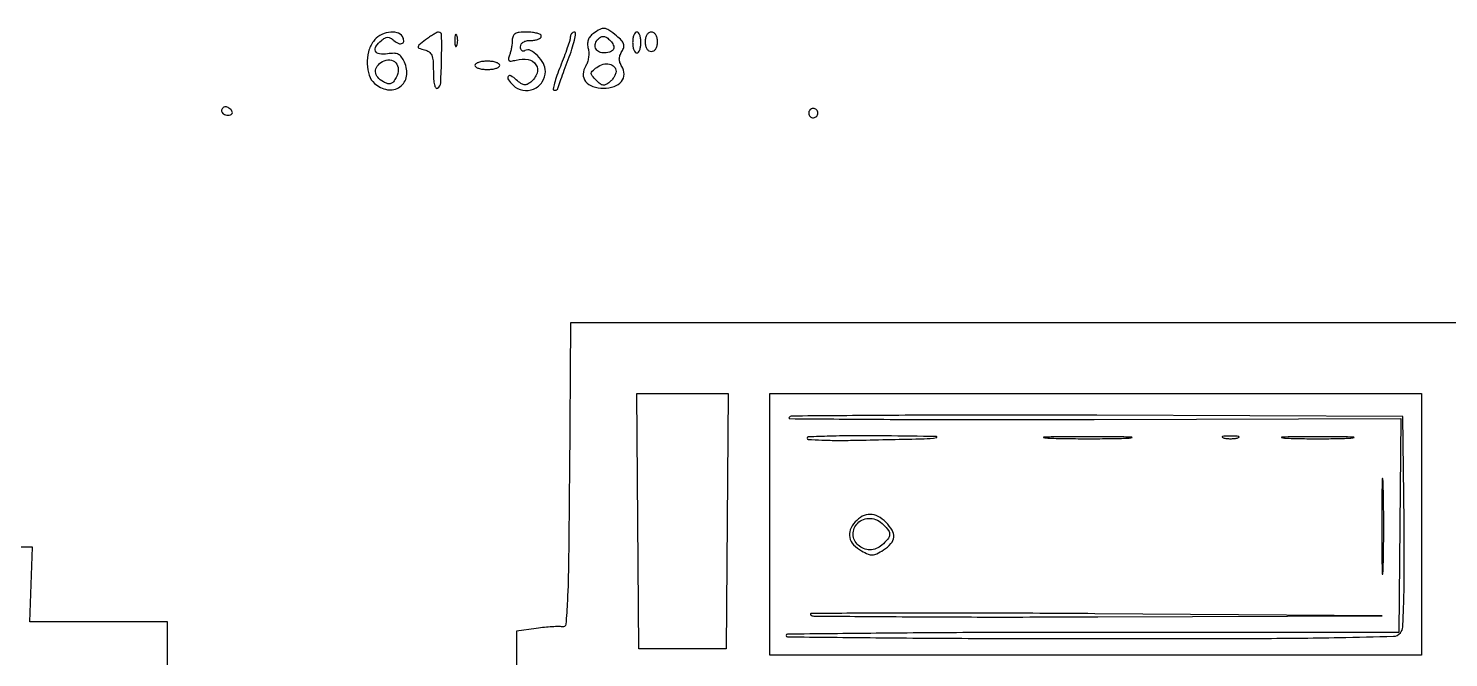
# Model space of a CAD drawing. Extents: x 105 to 1385, y 45 to 986.
# Drawn here: x 531.5 to 873.5, y 813.4 to 964.9 of the extents above; entities that cross this region are included whole.
import ezdxf

# ---------------------------------------------------------------- set-up
doc = ezdxf.new("R2010")
doc.units = 0

msp = doc.modelspace()

# ---------------------------------------------------------------- linework, layer by layer
for points in [[(667.535393, 963.649538, 0.062842), (666.752631, 962.91018, 0.088821), (666.284515, 962.07567, 0.087779), (666.13182, 961.122962, 0.05997), (666.280777, 960.034311, -0.05865), (666.421057, 959.028772, -0.040486), (666.352657, 957.880153, -0.040762), (666.102175, 956.769853, -0.063808), (665.693808, 955.881316, 0.131257), (665.084097, 953.890742, 0.179665), (665.667269, 952.127023, 0.145394), (667.410932, 950.915695, 0.079768), (670, 950.5, 0.080356), (672.551711, 950.912757, 0.139196), (674.314711, 952.112044, 0.176044), (674.940953, 953.836657, 0.141571), (674.389235, 955.74471, -0.053018), (673.938605, 956.661588, -0.088306), (673.789442, 957.506604, -0.086753), (673.940193, 958.361681, -0.049599), (674.39435, 959.309839, 0.065836), (674.841827, 960.327316, 0.152518), (674.82544, 961.15253, 0.112948), (674.319924, 961.981693, 0.027953), (673.139216, 963.065129, 0.019574), (671.278831, 964.471868, 0.126766), (670.185926, 964.87838, 0.15262), (669.133151, 964.666078, 0.032381)], [(614.556704, 961.777494, 0.088531), (613.400791, 959.286149, 0.07129), (613.060098, 956.348815, 0.07524), (613.552341, 953.597901, 0.12768), (614.828741, 951.654988, 0.141909), (617.94555, 950.135429, 0.198349), (620.935997, 950.803916, 0.203358), (622.533821, 953.363785, 0.147121), (622.074504, 956.735828, 0.046793), (621.358447, 957.983424, 0.124008), (620.583799, 958.648555, 0.115182), (619.54915, 958.894491, 0.037454), (617.971623, 958.782527, -0.064485), (615.9998, 958.749127, -0.263337), (615.065287, 959.425976, -0.267249), (615.171914, 960.565333, -0.065711), (616.5, 962, -0.046021), (617.329325, 962.568282, -0.129569), (618.004846, 962.741541, -0.127915), (618.683407, 962.560245, -0.044328), (619.524166, 961.979944, 0.072106), (620.661496, 961.284579, 0.214819), (621.553169, 961.300996, 0.321432), (621.894598, 961.915452, 0.11013), (621.541119, 962.933469, 0.199359), (620.261265, 963.854264, 0.098851), (618.22684, 963.921509, 0.087432), (616.093871, 963.170736, 0.112197)], [(627.122941, 962.127622, 0.006182), (625.544253, 960.882284, 0.199083), (625.315166, 960.460444, 0.352967), (625.520909, 960.142373, 0.01556), (626.872941, 959.743478, -0.09048), (627.966435, 959.233686, -0.142552), (628.605818, 958.428104, -0.081177), (628.919494, 957.061911, -0.015923), (629, 954.534603, 0.016559), (629.062719, 952.641282, 0.044212), (629.270524, 951.30781, 0.088497), (629.591871, 950.587245, 0.401834), (630, 950.5, 0.24496), (630.767062, 951.789097, 0.00944), (630.981558, 957.517654, 0.008357), (630.992102, 963.267986, 0.418543), (630.25, 963.977764, 0.111451), (629.82714, 963.869058, 0.015164), (629.022051, 963.425113, 0.016834), (628.088036, 962.829167, 0.013487)], [(634.157895, 962, 0.017491), (634.189089, 961.10856, 0.078554), (634.306058, 960.601562, 0.447206), (634.474999, 960.540618, 0.174857), (634.662281, 960.75, 0.057986), (634.818615, 961.320008, 0.037979), (634.87034, 962, 0.037979), (634.818615, 962.679992, 0.057986), (634.662281, 963.25, 0.174857), (634.474999, 963.459382, 0.447206), (634.306058, 963.398438, 0.078554), (634.189089, 962.89144, 0.017491)], [(648, 962.081787, -0.027993), (647.951757, 961.220752, -0.017183), (647.803578, 960.215183, -0.017211), (647.58772, 959.227116, -0.029234), (647.33133, 958.421048, 0.041901), (647.072778, 957.530809, 0.294433), (647.229976, 957.130022, 0.200991), (647.733717, 957.013332, 0.021681), (648.927782, 957.270863, -0.107348), (651.807942, 957.391614, -0.204534), (653.718051, 956.152474, -0.239536), (653.969098, 954.098152, -0.133144), (652.481242, 951.984433, -0.060619), (651.611729, 951.425094, -0.15153), (650.873172, 951.313643, -0.117307), (650.078933, 951.635063, -0.029377), (648.981242, 952.516975, 0.047477), (647.671926, 953.493207, 0.417259), (647.038975, 953.335094, 0.29698), (647.072689, 952.531997, 0.041543), (648.2, 951.2, 0.153992), (650.514971, 949.995346, 0.145861), (653.158372, 950.301882, 0.144051), (655.225756, 952.012546, 0.149449), (656, 954.545012, 0.124587), (655.521322, 956.436255, 0.071087), (654.109617, 958.341341, 0.079353), (652.404106, 959.592073, 0.262801), (651.063013, 959.538944, -0.127908), (650.659002, 959.414349, -0.189306), (650.31226, 959.532915, -0.146681), (650.078505, 959.892952, -0.071261), (650, 960.440983, -0.130045), (650.173602, 961.097164, -0.12462), (650.650894, 961.594098, -0.093033), (651.435988, 961.900474, -0.046667), (652.5, 962, 0.038131), (653.457356, 962.073116, 0.057076), (654.265625, 962.29375, 0.074992), (654.817169, 962.617064, 0.226478), (655, 963, 0.277684), (654.767902, 963.385692, 0.052312), (653.971875, 963.70625, 0.042582), (652.841111, 963.927458, 0.027026), (651.5, 964, 0.022835), (649.705079, 963.917985, 0.102868), (648.706154, 963.612985, 0.172555), (648.184851, 963.027765, 0.096789)], [(661.976265, 962.75, -0.070686), (661.85171, 961.978795, -0.006887), (661.264891, 960.178125, -0.008619), (660.495188, 958.043357, -0.006718), (659.587898, 955.75, 0.012437), (658.744325, 953.544288, 0.022278), (658.178835, 951.689062, 0.020281), (657.877038, 950.278353, 0.464989), (658.111634, 950, 0.040965), (658.451769, 950.027914, 0.060404), (658.739042, 950.111901, 0.079424), (658.934164, 950.235215, 0.215411), (659, 950.380941, -0.084838), (659.048258, 950.663306, -0.000848), (659.731851, 952.594329, -0.002743), (660.536503, 954.816459, -0.001772), (661.491407, 957.380941, 0.012345), (662.376146, 959.919891, 0.021945), (662.959738, 962.055651, 0.019445), (663.26306, 963.68577, 0.457376), (662.991407, 964, 0.124451), (662.611429, 963.903935, 0.098682), (662.284254, 963.632812, 0.088638), (662.060067, 963.227533, 0.077522)], [(671.868879, 961.657991, -0.098039), (672.450813, 960.585826, -0.24349), (672.299096, 959.732052, -0.176901), (671.421008, 959.172852, -0.054275), (669.833333, 959, -0.144806), (668.746631, 959.321462, -0.166231), (668.080493, 960.169004, -0.156123), (668.050268, 961.29115, -0.12631), (668.666667, 962.333333, -0.093126), (669.425114, 962.85186, -0.156719), (670.185129, 962.930462, -0.12213), (670.984581, 962.543387, -0.046059)], [(677, 961.5, 0.038131), (677.073116, 960.542644, 0.057076), (677.29375, 959.734375, 0.074992), (677.617064, 959.182831, 0.226478), (678, 959, 0.226478), (678.382936, 959.182831, 0.074992), (678.70625, 959.734375, 0.057076), (678.926884, 960.542644, 0.038131), (679, 961.5, 0.038131), (678.926884, 962.457356, 0.057076), (678.70625, 963.265625, 0.074992), (678.382936, 963.817169, 0.226478), (678, 964, 0.226478), (677.617064, 963.817169, 0.074992), (677.29375, 963.265625, 0.057076), (677.073116, 962.457356, 0.038131)], [(680, 961.666667, 0.053767), (680.102611, 960.715209, 0.089356), (680.410714, 959.972222, 0.114165), (680.892565, 959.503006, 0.137041), (681.5, 959.333333, 0.137041), (682.107435, 959.503006, 0.114165), (682.589286, 959.972222, 0.089356), (682.897389, 960.715209, 0.053767), (683, 961.666667, 0.053767), (682.897389, 962.618124, 0.089356), (682.589286, 963.361111, 0.114165), (682.107435, 963.830327, 0.137041), (681.5, 964, 0.137041), (680.892565, 963.830327, 0.114165), (680.410714, 963.361111, 0.089356), (680.102611, 962.618124, 0.053767)], [(620.055633, 953.103952, -0.038809), (619.380701, 952.048587, -0.148155), (618.756606, 951.593483, -0.160443), (618.015736, 951.580348, -0.047774), (616.958013, 952.022471, -0.094116), (615.594986, 953.122617, -0.166864), (615.074053, 954.452435, -0.173544), (615.487285, 955.783636, -0.102857), (616.75, 956.893693, -0.142057), (618.526789, 957.317091, -0.20407), (619.964203, 956.62113, -0.184539), (620.550602, 955.026102, -0.120257)], [(639, 956, 0.254951), (639.209557, 955.615738, 0.06271), (639.88125, 955.29375, 0.048861), (640.850749, 955.072766, 0.031626), (642, 955, 0.031626), (643.149251, 955.072766, 0.048861), (644.11875, 955.29375, 0.06271), (644.790443, 955.615738, 0.254951), (645, 956, 0.254951), (644.790443, 956.384262, 0.06271), (644.11875, 956.70625, 0.048861), (643.149251, 956.927234, 0.031626), (642, 957, 0.031626), (640.850749, 956.927234, 0.048861), (639.88125, 956.70625, 0.06271), (639.209557, 956.384262, 0.254951)], [(673, 954.515456, -0.094218), (672.88992, 953.936462, -0.042331), (672.544632, 953.240197, -0.039913), (672.04295, 952.544511, -0.043407), (671.449812, 951.958347, -0.051118), (670.569345, 951.368091, -0.156918), (669.87124, 951.243125, -0.132865), (669.158502, 951.54308, -0.032582), (668.199812, 952.397021, -0.020726), (667.220213, 953.477352, -0.187831), (667.021323, 954.070057, -0.19998), (667.282044, 954.620529, -0.023879), (668.347199, 955.492434, -0.090266), (669.892909, 956.254733, -0.121872), (671.444789, 956.309968, -0.160279), (672.562887, 955.662605, -0.184067)], [(578, 945, 0.153634), (578.120018, 944.618621, 0.097988), (578.457961, 944.29375, 0.080552), (578.962904, 944.074545, 0.062283), (579.559017, 944, 0.066118), (580.110654, 944.073267, 0.138808), (580.478525, 944.29375, 0.191142), (580.607943, 944.620352, 0.139169), (580.5, 945, 0.06081), (580.193797, 945.382515, 0.051032), (579.7871, 945.70625, 0.053229), (579.346558, 945.926698, 0.089642), (578.940983, 946, 0.105429), (578.581949, 945.923444, 0.099231), (578.276414, 945.70625, 0.096318), (578.071618, 945.381732, 0.092995)], [(719.552786, 945.08541, 0.099038), (719.401684, 944.679226, 0.097945), (719.417584, 944.244476, 0.097945), (719.597789, 943.848514, 0.099038), (719.91459, 943.552786, 0.099038), (720.320774, 943.401684, 0.097945), (720.755524, 943.417584, 0.097945), (721.151486, 943.597789, 0.099038), (721.447214, 943.91459, 0.099038), (721.598316, 944.320774, 0.097945), (721.582416, 944.755524, 0.097945), (721.402211, 945.151486, 0.099038), (721.08541, 945.447214, 0.099038), (720.679226, 945.598316, 0.097945), (720.244476, 945.582416, 0.097945), (719.848514, 945.402211, 0.099038)], [(714.658322, 871.256432, 0.585014), (714.829243, 870.947194, 0.000123), (736.0425, 870.79937, 0.001612), (759.798767, 870.716273, 0.000957), (788.112239, 870.7627), (862.033816, 871.025401), (861.766908, 845.2627), (861.5, 819.5), (787.74994, 819.5, 0.000953), (759.470445, 819.446106, 0.001589), (735.663978, 819.279688, 0.000102), (714.304796, 819.058122, 0.411142), (713.99994, 818.75, 0.41108), (714.304821, 818.441885, 0.000103), (735.554639, 818.220312, 0.001597), (759.240888, 818.053894, 0.000958), (787.377555, 818, 0.000617), (827.108314, 818.049064, 0.00399), (847.156016, 818.258563, 0.002326), (860.223865, 818.560237, 0.215846), (861.894992, 819.373473, 0.160111), (862.449036, 820.780193, 0.006267), (862.703115, 826.405384, 0.008206), (862.831016, 834.303883, 0.00258), (862.767437, 846.123473), (862.5, 871.5), (788.812992, 871.756432, 0.000964), (760.525755, 871.800354, 0.001592), (736.634167, 871.715335, 0.00012), (715.208495, 871.565727, 0.257965)], [(718.998108, 866.25, 0.399102), (719.278135, 865.953564, 0.003631), (722.595765, 865.797089, 0.009564), (726.550344, 865.715057, 0.005736), (731.248108, 865.761368, 0.000609), (747.197116, 866.12105, 0.033828), (750.170906, 866.393602, 0.916457), (750.15281, 866.644876, 0.001197), (737.75, 866.80414, 0.003748), (730.560246, 866.825339, 0.006249), (724.507257, 866.722154, 0.001565), (719.289863, 866.55163, 0.403033)], [(777.301941, 866.253872, 0.005183), (781.722323, 866.152012, 0.003192), (786.926492, 866.119271, 0.0032), (792.073301, 866.152682, 0.005724), (796.301941, 866.255619, 0.045978), (797.227392, 866.374424, 0.880888), (797.21682, 866.487671, 0.00692), (793.318167, 866.56396, 0.001455), (786.5, 866.583168, 0.001418), (779.690741, 866.563224, 0.007505), (775.96057, 866.485716, 0.91396), (775.954506, 866.373645, 0.027633)], [(819.25, 866.310674, 0.039571), (820.047266, 866.168469, 0.024357), (821, 866.122029, 0.024357), (821.952734, 866.168469, 0.039571), (822.75, 866.310674, 0.161593), (823.00914, 866.478988, 0.542911), (822.957812, 866.633659, 0.052887), (822.251983, 866.740287, 0.011065), (821, 866.767997, 0.011065), (819.748017, 866.740287, 0.052887), (819.042188, 866.633659, 0.542911), (818.99086, 866.478988, 0.161593)], [(834.25, 866.256692, 0.006921), (837.778111, 866.150439, 0.004066), (842, 866.116103, 0.004066), (846.221889, 866.150439, 0.006921), (849.75, 866.256692, 0.044194), (850.680663, 866.380523, 0.875756), (850.670313, 866.497396, 0.009159), (847.557921, 866.577187, 0.001828), (842, 866.597512, 0.001828), (836.442079, 866.577187, 0.009159), (833.329687, 866.497396, 0.875756), (833.319337, 866.380523, 0.044194)], [(857.421795, 845, 0.001314), (857.441117, 837.648942, 0.006588), (857.516995, 833.532812, 0.908465), (857.628164, 833.525661, 0.032133), (857.745881, 834.75, 0.004979), (857.84692, 839.41616, 0.002923), (857.879566, 845, 0.002923), (857.84692, 850.58384, 0.004979), (857.745881, 855.25, 0.032133), (857.628164, 856.474339, 0.908465), (857.516995, 856.467188, 0.006588), (857.441117, 852.351058, 0.001314)], [(730.567335, 846.074404, 0.092545), (729.410828, 844.192315, 0.148139), (729.275643, 842.325649, 0.136581), (730.208731, 840.590219, 0.073763), (732.141844, 839.093861, 0.028753), (733.708357, 838.329452, 0.110947), (734.767494, 838.141644, 0.107734), (735.821966, 838.422306, 0.026323), (737.384769, 839.332541, 0.063142), (739.193675, 840.875298, 0.16305), (739.877199, 842.425559, 0.16029), (739.494054, 844.09298, 0.060489), (738, 846, 0.072845), (736.09853, 847.415626, 0.121727), (734.177638, 847.910761, 0.127635), (732.311599, 847.446416, 0.084563)], [(737.428571, 845.428571, -0.041254), (738.605101, 844.040043, -0.178863), (738.884775, 843.015538, -0.157895), (738.444805, 841.976925, -0.030343), (736.995938, 840.496324, -0.184925), (734.137462, 839.388137, -0.188486), (731.29792, 840.484517, -0.206051), (730.113585, 843.113205, -0.203306), (731.2, 845.8, -0.107488), (732.587895, 846.692035, -0.104542), (734.235293, 846.938933, -0.098202), (735.925388, 846.497756, -0.083766)], [(719.856735, 823.743, 0.196819), (720.594071, 823.434251, 0.000165), (740.496684, 823.283923, 0.001705), (762.760769, 823.199064, 0.00104), (789.057, 823.243206), (857.5, 823.500412), (788.299735, 824.000206, 0.001018), (761.816283, 824.137555, 0.001727), (739.649494, 824.130817, 0.000171), (719.983141, 824.050176, 0.666636)]]:
    msp.add_lwpolyline(points, format="xyb", close=True)
msp.add_lwpolyline([(975.012321, 894), (662.024642, 894), (661.762321, 857.25, -0.001137), (661.569048, 836.71706, -0.008815), (661.287808, 827.12632, -0.010209), (660.904475, 821.444203, -0.451975), (660.050713, 820.816429, 0.057413), (659.208145, 820.901189, 0.01013), (657.616945, 820.845953, 0.010855), (655.74495, 820.70215, 0.009575), (653.800713, 820.472591), (649, 819.812324), (649, 811.906162), (649, 804), (657.5, 804), (666, 804), (666, 698.5), (666, 593), (776.988182, 593), (887.976365, 593)], format="xyb")
for points in [[(699.764452, 846.25), (699.5, 815.5), (689, 815.5), (678.5, 815.5), (678.235548, 846.25), (677.971096, 877), (689, 877), (700.028904, 877)], [(867, 845.5), (867, 814), (788.5, 814), (710, 814), (710, 845.5), (710, 877), (788.5, 877), (867, 877)]]:
    msp.add_lwpolyline(points, close=True)
msp.add_lwpolyline([(521, 804), (543, 804), (565, 804), (565, 813), (565, 822), (548.429031, 822), (531.858062, 822), (532.179031, 831.002296), (532.5, 840.004592), (355.75, 840.002296)])

doc.saveas('drawing.dxf')
